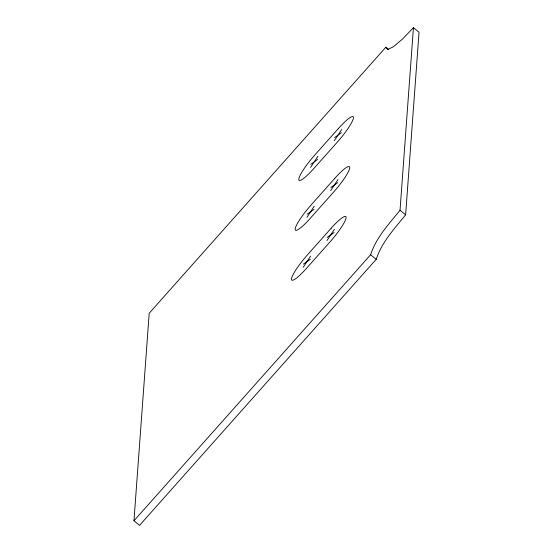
<?xml version="1.0" encoding="UTF-8"?>
<svg xmlns="http://www.w3.org/2000/svg" width="553" height="553" viewBox="0 0 553 553"><rect width="100%" height="100%" fill="white"/><g stroke="black" fill="none" stroke-linecap="round" stroke-linejoin="round"><path stroke-width="0.83" d="M385.856 47.212L387.674 49.549L393.556 46.652L402.605 38.959L413.437 27.65L419.036 32.24L405.625 214.82C394.517 228.589 381.75 242.186 376.213 259.336L139.563 525.35L133.964 520.76L149.206 313.226L385.856 47.212L388.344 49.252M133.964 520.76L370.614 254.746C376.158 237.596 388.918 224 400.033 210.23L413.437 27.65M310.565 167.421L317.92 156.292M334.316 140.725L341.671 129.596M306.901 217.329L314.256 206.2M330.653 190.633L338.007 179.504M303.238 267.237L310.592 256.108M326.989 240.541L334.344 229.412M334.544 137.607L341.443 132.713M310.8 164.303L317.692 159.409M330.881 187.515L337.779 182.621M307.129 214.211L314.028 209.317M327.217 237.424L334.116 232.53M303.466 264.12L310.364 259.226M400.033 210.23L405.625 214.82M370.614 254.746L376.213 259.336M338.491 128.4L314.74 155.096A23.862 4.009 -50.6 0 0 298.807 179.213A23.862 4.009 -50.6 0 0 313.751 168.617L337.496 141.921A23.862 4.009 -50.6 0 0 353.436 117.803A23.862 4.009 -50.6 0 0 338.491 128.4M334.828 178.308L311.076 205.004A23.862 4.009 -50.6 0 0 295.143 229.115A23.862 4.009 -50.6 0 0 310.081 218.525L333.832 191.829A23.862 4.009 -50.6 0 0 349.766 167.711A23.862 4.009 -50.6 0 0 334.828 178.308M331.164 228.216L307.413 254.912A23.862 4.009 -50.6 0 0 291.479 279.023A23.862 4.009 -50.6 0 0 306.417 268.433L330.169 241.73A23.862 4.009 -50.6 0 0 346.102 217.619A23.862 4.009 -50.6 0 0 331.164 228.216"/></g></svg>
